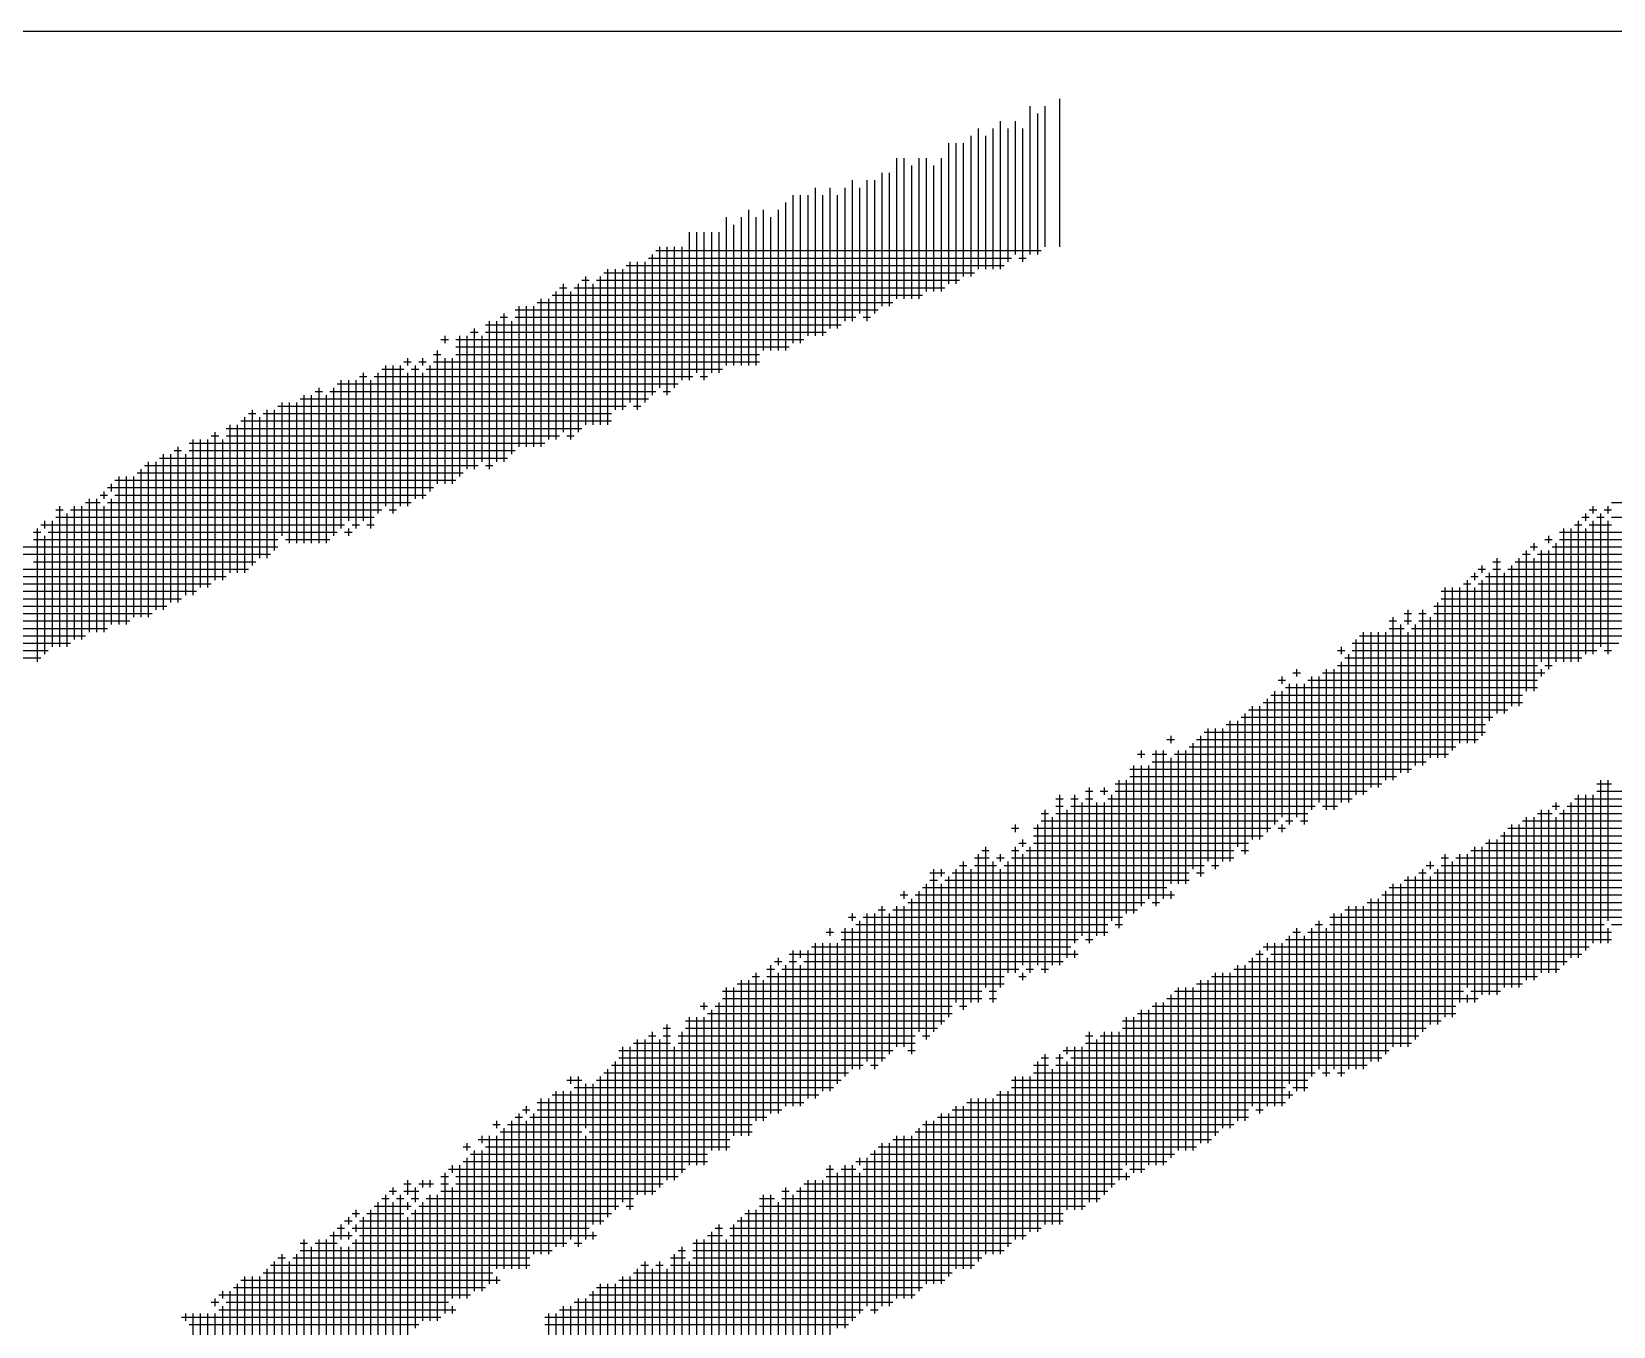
# Model space of a CAD drawing. Header units: feet. Extents: x 0 to 504600, y 0 to 356400.
# Drawn here: x 343822 to 344818, y 18384 to 19200 of the extents above; entities that cross this region are included whole.
import ezdxf
from ezdxf.enums import TextEntityAlignment as Align

# ---------------------------------------------------------------- set-up
doc = ezdxf.new("R2010")
doc.units = ezdxf.units.FT
doc.header["$LTSCALE"] = 600
doc.header["$MEASUREMENT"] = 0
for name, color, linetype in [('CX-BORD', 3, 'CONTINUOUS'), ('CX-BORD-LIN1', 4, 'CONTINUOUS'), ('CX-BORD-LIN2', 3, 'CONTINUOUS'), ('CX-BORD-TEX2', 7, 'CONTINUOUS'), ('CX-BORD-TEX3', 6, 'CONTINUOUS'), ('CX-COMM', 3, 'CONTINUOUS')]:
    doc.layers.add(name, color=color, linetype=linetype)
doc.styles.add('TB_TEXT', font='')
doc.styles.add('TB_WBTXT', font='')
doc.styles.add('TB_WMTXT', font='')
doc.styles.get('TB_TEXT').set_extended_font_data('DotumChe')
doc.styles.get('TB_WBTXT').set_extended_font_data('Dotum')
doc.styles.get('TB_WMTXT').set_extended_font_data('DotumChe')

# ---------------------------------------------------------------- blocks, each defined once
blk = doc.blocks.new('CXBLKA1')
at = {"layer": 'CX-BORD-LIN2'}
blk.add_lwpolyline([(558, 12), (270, 12)], dxfattribs=at)
at = {"layer": 'CX-BORD-LIN1', "style": 'TB_TEXT'}
for tag, p in [('TR_RCON5', (342.3033, 33)), ('TR_RCON4', (342.3033, 27)), ('TR_RCON3', (342.3033, 21)), ('TR_RCON2', (342.3033, 15)), ('TR_RCON1', (342.3033, 9))]:
    blk.add_attdef(tag, text='', height=3.5, dxfattribs=at).set_placement(p, align=Align.MIDDLE_LEFT)
for tag, height, p in [('TR_DGN5', 3.5, (451.1185, 33)), ('TR_CHK5', 3.5, (491.1185, 33)), ('TR_RDAT5', 3.5, (317.5, 33)), ('TR_APP5', 3.5, (531.1185, 33)), ('TR_RNUM5', 3, (285.1051, 32.6366)), ('TR_DGN4', 3.5, (451.1185, 27)), ('TR_CHK4', 3.5, (491.1185, 27)), ('TR_RDAT4', 3.5, (317.5, 27)), ('TR_APP4', 3.5, (531.1185, 27)), ('TR_RNUM4', 3, (285.1051, 26.6366)), ('TR_DGN3', 3.5, (451.1185, 21)), ('TR_CHK3', 3.5, (491.1185, 21)), ('TR_RDAT3', 3.5, (317.5, 21)), ('TR_APP3', 3.5, (531.1185, 21)), ('TR_RNUM3', 3, (285.1051, 20.6366)), ('TR_DGN2', 3.5, (451.1185, 15)), ('TR_CHK2', 3.5, (491.1185, 15)), ('TR_RDAT2', 3.5, (317.5, 15)), ('TR_APP2', 3.5, (531.1185, 15)), ('TR_RNUM2', 3, (285.1051, 14.6366)), ('TR_DGN1', 3.5, (451.1185, 9)), ('TR_CHK1', 3.5, (491.1185, 9)), ('TR_RDAT1', 3.5, (317.5, 9)), ('TR_APP1', 3.5, (531.1185, 9)), ('TR_RNUM1', 3, (285.1051, 8.6366))]:
    blk.add_attdef(tag, text='', height=height, dxfattribs=at).set_placement(p, align=Align.MIDDLE_CENTER)
at = {"layer": 'CX-BORD-LIN2', "style": 'TB_TEXT'}
blk.add_attdef('TD_VERSION', text='', height=3, rotation=90, dxfattribs=at).set_placement((800.5, 48.0149), align=Align.MIDDLE_CENTER)
at = {"layer": 'CX-BORD-TEX2', "style": 'TB_WMTXT'}
for tag, height, p in [('TB_CNAME', 5, (15.3448, 531.8324)), ('TB_CSCOP', 4, (16.6346, 523.8324))]:
    blk.add_attdef(tag, text='', height=height, dxfattribs=at).set_placement(p, align=Align.BOTTOM_LEFT)
at = {"layer": 'CX-BORD-TEX2', "style": 'TB_WBTXT'}
for tag, height, p in [('TB_MTITIL', 10, (398, 533.3264)), ('TB_STITL', 7, (398, 518.3264))]:
    blk.add_attdef(tag, text='', height=height, dxfattribs=at).set_placement(p, align=Align.MIDDLE_CENTER)
at = {"layer": 'CX-BORD-TEX3', "style": 'TB_TEXT'}
for tag, height, p in [('TD_LNDST', 4.5, (215, 31.5)), ('TD_DSECT', 4.5, (605.5, 31.5)), ('TD_DDIST', 4.5, (654.5, 31.5)), ('TD_DNAME_TOP', 4.5, (755, 27.957)), ('TD_CSECT', 4.5, (605.5, 22.5)), ('TD_CDIST', 4.5, (654.5, 22.5)), ('TD_DNAME_MAIN', 4.5, (755, 21.4731)), ('TD_DNAME_BOT', 3, (755, 15.2489)), ('TD_HSCAL', 4.5, (620.8841, 13.7484)), ('TD_VSCAL', 4.5, (656.8615, 13.7484)), ('TD_CCOMP', 4.5, (215, 13.5927)), ('TD_CSTEP', 4.5, (250.744, 5.125)), ('TD_FIELD', 4.5, (180, 5.125)), ('TD_DWGNO', 4.5, (755, 5.0017)), ('TD_DWGCODE', 4.5, (637, 4.7908))]:
    blk.add_attdef(tag, text='', height=height, dxfattribs=at).set_placement(p, align=Align.MIDDLE_CENTER)
for tag, height, width, p in [('TD_DCOMP', 4.5, 0.95, (215, 22.5875)), ('TD_CNAME', 5, 0.78, (65, 7.5956))]:
    blk.add_attdef(tag, text='', height=height, dxfattribs=dict(at, width=width)).set_placement(p, align=Align.MIDDLE_CENTER)

msp = doc.modelspace()

# ---------------------------------------------------------------- linework, layer by layer
at = {"layer": 'CX-COMM'}
for p, q in [((344469.44, 19157.66), (344469.44, 19064.35)), ((344450.78, 19153), (344450.78, 19059.68)), ((344455.44, 19148.33), (344455.44, 19059.68)), ((344460.11, 19153), (344460.11, 19064.35)), ((344418.12, 19139), (344418.12, 19050.35)), ((344427.45, 19139), (344427.45, 19050.35)), ((344432.12, 19143.67), (344432.12, 19050.35)), ((344436.78, 19139), (344436.78, 19055.02)), ((344441.45, 19143.67), (344441.45, 19059.68)), ((344446.11, 19139), (344446.11, 19055.02)), ((344399.46, 19129.67), (344399.46, 19041.02)), ((344404.12, 19129.67), (344404.12, 19041.02)), ((344408.79, 19129.67), (344408.79, 19045.69)), ((344413.45, 19134.33), (344413.45, 19045.69)), ((344422.78, 19134.33), (344422.78, 19050.35)), ((344366.8, 19120.34), (344366.8, 19031.69)), ((344371.46, 19120.34), (344371.46, 19031.69)), ((344376.13, 19115.67), (344376.13, 19031.69)), ((344380.79, 19120.34), (344380.79, 19031.69)), ((344385.46, 19120.34), (344385.46, 19036.36)), ((344390.12, 19115.67), (344390.12, 19036.36)), ((344394.79, 19120.34), (344394.79, 19036.36)), ((344338.8, 19106.34), (344338.8, 19017.69)), ((344348.13, 19106.34), (344348.13, 19017.69)), ((344352.8, 19106.34), (344352.8, 19022.36)), ((344357.47, 19111.01), (344357.47, 19027.03)), ((344362.13, 19111.01), (344362.13, 19027.03)), ((344301.48, 19097.01), (344301.48, 19003.7)), ((344306.14, 19097.01), (344306.14, 19003.7)), ((344310.81, 19097.01), (344310.81, 19008.36)), ((344315.48, 19101.67), (344315.48, 19008.36)), ((344320.14, 19097.01), (344320.14, 19008.36)), ((344324.81, 19101.67), (344324.81, 19013.03)), ((344329.47, 19097.01), (344329.47, 19013.03)), ((344334.14, 19101.67), (344334.14, 19017.69)), ((344343.47, 19101.67), (344343.47, 19022.36)), ((344273.48, 19087.68), (344273.48, 18989.7)), ((344282.82, 19087.68), (344282.82, 18999.03)), ((344292.15, 19087.68), (344292.15, 18999.03)), ((344296.81, 19092.34), (344296.81, 18999.03)), ((344259.49, 19083.01), (344259.49, 18989.7)), ((344264.15, 19078.35), (344264.15, 18989.7)), ((344268.82, 19083.01), (344268.82, 18989.7)), ((344278.15, 19083.01), (344278.15, 18989.7)), ((344287.48, 19083.01), (344287.48, 18999.03)), ((344236.16, 19073.68), (344236.16, 18980.37)), ((344240.83, 19073.68), (344240.83, 18985.03)), ((344245.49, 19073.68), (344245.49, 18980.37)), ((344250.16, 19073.68), (344250.16, 18985.03)), ((344254.82, 19073.68), (344254.82, 18985.03)), ((344210.5, 19057.35), (344439.11, 19057.35)), ((344212.83, 19059.68), (344212.83, 18971.04)), ((344215.16, 19062.02), (344457.78, 19062.02)), ((344217.5, 19064.35), (344217.5, 18975.7)), ((344222.16, 19064.35), (344222.16, 18971.04)), ((344226.83, 19064.35), (344226.83, 18975.7)), ((344231.49, 19064.35), (344231.49, 18980.37)), ((344443.78, 19057.35), (344448.44, 19057.35)), ((344170.84, 19045.69), (344170.84, 18952.38)), ((344180.17, 19045.69), (344180.17, 18952.38)), ((344182.51, 19048.02), (344415.79, 19048.02)), ((344184.84, 19050.35), (344184.84, 18952.38)), ((344189.5, 19050.35), (344189.5, 18961.71)), ((344194.17, 19050.35), (344194.17, 18961.71)), ((344196.5, 19052.69), (344434.45, 19052.69)), ((344198.84, 19055.02), (344198.84, 18966.37)), ((344203.5, 19055.02), (344203.5, 18961.71)), ((344208.17, 19055.02), (344208.17, 18966.37)), ((344152.18, 19036.36), (344152.18, 18943.04)), ((344154.51, 19038.69), (344159.18, 19038.69)), ((344156.84, 19041.02), (344156.84, 18947.71)), ((344161.51, 19036.36), (344161.51, 18943.04)), ((344163.84, 19038.69), (344397.12, 19038.69)), ((344166.18, 19041.02), (344166.18, 18947.71)), ((344168.51, 19043.35), (344173.17, 19043.35)), ((344175.51, 19041.02), (344175.51, 18952.38)), ((344177.84, 19043.35), (344406.45, 19043.35)), ((344128.85, 19027.03), (344128.85, 18938.38)), ((344133.52, 19027.03), (344133.52, 18938.38)), ((344138.18, 19027.03), (344138.18, 18938.38)), ((344140.52, 19029.36), (344364.46, 19029.36)), ((344142.85, 19031.69), (344142.85, 18938.38)), ((344147.51, 19031.69), (344147.51, 18943.04)), ((344149.85, 19034.02), (344383.13, 19034.02)), ((344110.19, 19017.69), (344110.19, 18924.38)), ((344114.85, 19017.69), (344114.85, 18929.05)), ((344117.19, 19020.03), (344121.85, 19020.03)), ((344119.52, 19022.36), (344119.52, 18929.05)), ((344124.19, 19017.69), (344124.19, 18933.71)), ((344126.52, 19024.69), (344355.13, 19024.69)), ((344126.52, 19020.03), (344341.14, 19020.03)), ((344345.8, 19020.03), (344350.47, 19020.03)), ((344079.86, 19006.03), (344084.53, 19006.03)), ((344082.2, 19008.36), (344082.2, 19003.7)), ((344089.19, 19006.03), (344308.48, 19006.03)), ((344091.53, 19008.36), (344091.53, 18919.72)), ((344096.19, 19008.36), (344096.19, 18924.38)), ((344098.52, 19010.7), (344103.19, 19010.7)), ((344100.86, 19013.03), (344100.86, 18924.38)), ((344105.52, 19008.36), (344105.52, 18929.05)), ((344107.86, 19015.36), (344331.8, 19015.36)), ((344107.86, 19010.7), (344322.47, 19010.7)), ((344075.2, 18996.7), (344079.86, 18996.7)), ((344077.53, 18999.03), (344077.53, 18915.05)), ((344089.19, 19001.36), (344299.15, 19001.36)), ((344089.19, 18996.7), (344280.48, 18996.7)), ((344042.54, 18987.37), (344056.53, 18987.37)), ((344044.87, 18989.7), (344044.87, 18901.05)), ((344049.54, 18989.7), (344049.54, 18896.39)), ((344054.2, 18989.7), (344054.2, 18901.05)), ((344056.53, 18992.03), (344061.2, 18992.03)), ((344058.87, 18994.37), (344058.87, 18989.7)), ((344061.2, 18987.37), (344065.87, 18987.37)), ((344063.53, 18989.7), (344063.53, 18905.72)), ((344065.87, 18992.03), (344070.53, 18992.03)), ((344068.2, 18994.37), (344068.2, 18989.7)), ((344070.53, 18987.37), (344257.16, 18987.37)), ((344072.86, 18989.7), (344072.86, 18910.39)), ((344075.2, 18992.03), (344280.48, 18992.03)), ((344082.2, 18994.37), (344082.2, 18915.05)), ((344086.86, 18994.37), (344086.86, 18915.05)), ((344014.54, 18978.04), (344229.16, 18978.04)), ((344016.88, 18980.37), (344016.88, 18887.06)), ((344021.54, 18980.37), (344021.54, 18891.72)), ((344026.21, 18980.37), (344026.21, 18887.06)), ((344028.54, 18982.7), (344033.21, 18982.7)), ((344030.87, 18985.03), (344030.87, 18891.72)), ((344035.54, 18980.37), (344035.54, 18887.06)), ((344037.87, 18982.7), (344238.49, 18982.7)), ((344040.2, 18985.03), (344040.2, 18896.39)), ((344058.87, 18985.03), (344058.87, 18901.05)), ((344068.2, 18985.03), (344068.2, 18905.72)), ((344243.16, 18982.7), (344247.82, 18982.7)), ((343979.55, 18966.37), (343979.55, 18882.39)), ((343984.22, 18966.37), (343984.22, 18877.73)), ((343988.88, 18966.37), (343988.88, 18877.73)), ((343991.22, 18968.71), (344210.5, 18968.71)), ((343993.55, 18971.04), (343993.55, 18877.73)), ((343998.21, 18971.04), (343998.21, 18877.73)), ((344000.55, 18973.37), (344005.21, 18973.37)), ((344002.88, 18975.7), (344002.88, 18877.73)), ((344007.55, 18971.04), (344007.55, 18877.73)), ((344009.88, 18973.37), (344215.16, 18973.37)), ((344012.21, 18975.7), (344012.21, 18882.39)), ((344219.83, 18973.37), (344224.5, 18973.37)), ((343956.22, 18957.04), (343956.22, 18859.06)), ((343958.56, 18959.37), (343963.22, 18959.37)), ((343960.89, 18961.71), (343960.89, 18863.73)), ((343965.56, 18957.04), (343965.56, 18868.39)), ((343967.89, 18959.37), (344187.17, 18959.37)), ((343970.22, 18961.71), (343970.22, 18868.39)), ((343974.89, 18961.71), (343974.89, 18873.06)), ((343977.22, 18964.04), (344196.5, 18964.04)), ((344201.17, 18964.04), (344205.83, 18964.04)), ((343937.56, 18947.71), (343937.56, 18854.4)), ((343944.56, 18950.04), (344168.51, 18950.04)), ((343946.89, 18952.38), (343946.89, 18859.06)), ((343951.56, 18952.38), (343951.56, 18859.06)), ((343953.89, 18954.71), (344187.17, 18954.71)), ((343911.9, 18936.05), (343916.57, 18936.05)), ((343914.23, 18938.38), (343914.23, 18840.4)), ((343921.23, 18940.71), (344145.18, 18940.71)), ((343921.23, 18936.05), (344126.52, 18936.05)), ((343923.56, 18943.04), (343923.56, 18845.07)), ((343928.23, 18943.04), (343928.23, 18849.73)), ((343932.9, 18943.04), (343932.9, 18849.73)), ((343935.23, 18945.38), (343939.89, 18945.38)), ((343942.23, 18943.04), (343942.23, 18854.4)), ((343944.56, 18945.38), (344154.51, 18945.38)), ((344159.18, 18945.38), (344163.84, 18945.38)), ((343893.24, 18926.71), (344103.19, 18926.71)), ((343895.57, 18929.05), (343895.57, 18831.07)), ((343900.24, 18929.05), (343900.24, 18835.74)), ((343902.57, 18931.38), (344121.85, 18931.38)), ((343904.9, 18933.71), (343904.9, 18835.74)), ((343909.57, 18933.71), (343909.57, 18840.4)), ((343918.9, 18933.71), (343918.9, 18845.07)), ((344107.86, 18926.71), (344112.52, 18926.71)), ((343874.58, 18917.38), (344089.19, 18917.38)), ((343876.91, 18919.72), (343876.91, 18826.4)), ((343881.57, 18919.72), (343881.57, 18826.4)), ((343886.24, 18919.72), (343886.24, 18831.07)), ((343888.57, 18922.05), (344093.86, 18922.05)), ((343890.91, 18924.38), (343890.91, 18831.07)), ((343865.24, 18908.05), (343869.91, 18908.05)), ((343867.58, 18910.39), (343867.58, 18905.72)), ((343869.91, 18912.72), (344075.2, 18912.72)), ((343872.24, 18915.05), (343872.24, 18910.39)), ((343874.58, 18908.05), (344070.53, 18908.05)), ((343837.25, 18898.72), (343841.92, 18898.72)), ((343839.58, 18901.05), (343839.58, 18812.41)), ((343844.25, 18896.39), (343844.25, 18812.41)), ((343846.58, 18898.72), (344042.54, 18898.72)), ((343848.92, 18901.05), (343848.92, 18817.07)), ((343853.58, 18901.05), (343853.58, 18817.07)), ((343855.91, 18903.39), (343865.24, 18903.39)), ((343858.25, 18905.72), (343858.25, 18821.74)), ((343862.91, 18905.72), (343862.91, 18821.74)), ((343867.58, 18901.05), (343867.58, 18821.74)), ((343869.91, 18903.39), (344061.2, 18903.39)), ((343872.24, 18905.72), (343872.24, 18826.4)), ((344047.2, 18898.72), (344051.87, 18898.72)), ((344800.7, 18896.39), (344800.7, 18891.72)), ((344803.03, 18898.72), (344807.7, 18898.72)), ((344805.36, 18901.05), (344805.36, 18896.39)), ((344810.03, 18896.39), (344810.03, 18812.41)), ((344812.36, 18898.72), (344817.03, 18898.72)), ((344814.69, 18901.05), (344814.69, 18896.39)), ((344817.03, 18903.39), (344994.32, 18903.39)), ((343825.59, 18887.06), (343825.59, 18803.08)), ((343827.92, 18889.39), (344019.21, 18889.39)), ((343830.25, 18891.72), (343830.25, 18887.06)), ((343834.92, 18891.72), (343834.92, 18812.41)), ((343837.25, 18894.06), (344037.87, 18894.06)), ((344021.54, 18887.06), (344021.54, 18882.39)), ((344023.88, 18889.39), (344028.54, 18889.39)), ((344033.21, 18889.39), (344037.87, 18889.39)), ((344786.7, 18887.06), (344786.7, 18803.08)), ((344791.37, 18887.06), (344791.37, 18803.08)), ((344793.7, 18889.39), (344798.36, 18889.39)), ((344796.03, 18891.72), (344796.03, 18803.08)), ((344798.36, 18894.06), (344803.03, 18894.06)), ((344800.7, 18887.06), (344800.7, 18807.74)), ((344803.03, 18889.39), (344817.03, 18889.39)), ((344805.36, 18891.72), (344805.36, 18807.74)), ((344807.7, 18894.06), (344812.36, 18894.06)), ((344814.69, 18891.72), (344814.69, 18807.74)), ((344817.03, 18894.06), (344966.33, 18894.06)), ((343823.25, 18884.72), (343827.92, 18884.72)), ((343823.25, 18880.06), (343977.22, 18880.06)), ((343830.25, 18882.39), (343830.25, 18807.74)), ((343832.59, 18884.72), (344014.54, 18884.72)), ((343981.88, 18880.06), (344009.88, 18880.06)), ((344019.21, 18884.72), (344023.88, 18884.72)), ((344768.04, 18877.73), (344768.04, 18873.06)), ((344775.04, 18880.06), (344779.7, 18880.06)), ((344777.37, 18882.39), (344777.37, 18877.73)), ((344782.04, 18877.73), (344782.04, 18803.08)), ((344784.37, 18884.72), (344957, 18884.72)), ((344784.37, 18880.06), (344952.33, 18880.06)), ((343771.93, 18870.73), (343972.55, 18870.73)), ((343781.26, 18875.39), (343977.22, 18875.39)), ((344744.71, 18868.39), (344744.71, 18770.42)), ((344758.71, 18868.39), (344758.71, 18775.08)), ((344761.04, 18870.73), (344765.71, 18870.73)), ((344763.37, 18873.06), (344763.37, 18784.41)), ((344765.71, 18875.39), (344770.37, 18875.39)), ((344768.04, 18868.39), (344768.04, 18784.41)), ((344770.37, 18870.73), (344938.33, 18870.73)), ((344772.7, 18873.06), (344772.7, 18803.08)), ((344777.37, 18873.06), (344777.37, 18798.41)), ((344779.7, 18875.39), (344938.33, 18875.39)), ((343739.27, 18856.73), (343944.56, 18856.73)), ((343753.27, 18861.4), (343958.56, 18861.4)), ((343823.25, 18866.06), (343963.22, 18866.06)), ((344728.38, 18856.73), (344733.05, 18856.73)), ((344730.71, 18859.06), (344730.71, 18854.4)), ((344733.05, 18861.4), (344737.71, 18861.4)), ((344735.38, 18863.73), (344735.38, 18859.06)), ((344737.71, 18856.73), (344905.67, 18856.73)), ((344740.04, 18859.06), (344740.04, 18765.75)), ((344742.38, 18866.06), (344747.04, 18866.06)), ((344742.38, 18861.4), (344747.04, 18861.4)), ((344749.38, 18859.06), (344749.38, 18770.42)), ((344751.71, 18861.4), (344919.67, 18861.4)), ((344754.04, 18863.73), (344754.04, 18775.08)), ((344756.37, 18866.06), (344933.67, 18866.06)), ((343720.61, 18847.4), (343925.9, 18847.4)), ((343729.94, 18852.07), (343935.23, 18852.07)), ((344709.72, 18847.4), (344891.68, 18847.4)), ((344712.05, 18849.73), (344712.05, 18742.42)), ((344716.72, 18849.73), (344716.72, 18747.09)), ((344721.38, 18849.73), (344721.38, 18751.75)), ((344723.72, 18852.07), (344728.38, 18852.07)), ((344726.05, 18854.4), (344726.05, 18751.75)), ((344730.71, 18849.73), (344730.71, 18751.75)), ((344733.05, 18852.07), (344901.01, 18852.07)), ((344735.38, 18854.4), (344735.38, 18756.42)), ((343706.61, 18838.07), (343907.24, 18838.07)), ((343715.95, 18842.73), (343916.57, 18842.73)), ((344705.05, 18838.07), (344873.01, 18838.07)), ((344707.39, 18840.4), (344707.39, 18742.42)), ((344709.72, 18842.73), (344887.01, 18842.73)), ((343692.62, 18828.74), (343883.91, 18828.74)), ((343706.61, 18833.4), (343897.9, 18833.4)), ((344677.06, 18828.74), (344681.72, 18828.74)), ((344679.39, 18831.07), (344679.39, 18728.43)), ((344684.06, 18826.4), (344684.06, 18733.09)), ((344686.39, 18833.4), (344691.06, 18833.4)), ((344686.39, 18828.74), (344691.06, 18828.74)), ((344688.72, 18835.74), (344688.72, 18826.4)), ((344693.39, 18826.4), (344693.39, 18737.76)), ((344695.72, 18833.4), (344700.39, 18833.4)), ((344695.72, 18828.74), (344859.02, 18828.74)), ((344698.05, 18835.74), (344698.05, 18737.76)), ((344702.72, 18831.07), (344702.72, 18742.42)), ((344705.05, 18833.4), (344873.01, 18833.4)), ((343687.95, 18819.41), (343855.91, 18819.41)), ((343697.28, 18824.07), (343869.91, 18824.07)), ((344656.06, 18817.07), (344656.06, 18719.1)), ((344658.4, 18819.41), (344840.36, 18819.41)), ((344660.73, 18821.74), (344660.73, 18719.1)), ((344665.4, 18821.74), (344665.4, 18723.76)), ((344670.06, 18821.74), (344670.06, 18723.76)), ((344674.73, 18821.74), (344674.73, 18728.43)), ((344677.06, 18824.07), (344686.39, 18824.07)), ((344688.72, 18821.74), (344688.72, 18733.09)), ((344691.06, 18824.07), (344845.02, 18824.07)), ((343664.62, 18810.07), (343832.59, 18810.07)), ((343706.61, 18814.74), (343846.58, 18814.74)), ((344644.4, 18810.07), (344649.07, 18810.07)), ((344646.73, 18812.41), (344646.73, 18807.74)), ((344651.4, 18807.74), (344651.4, 18714.43)), ((344653.73, 18814.74), (344821.69, 18814.74)), ((344653.73, 18810.07), (344807.7, 18810.07)), ((344812.36, 18810.07), (344817.03, 18810.07)), ((343650.63, 18805.41), (343827.92, 18805.41)), ((344618.74, 18798.41), (344618.74, 18793.75)), ((344637.4, 18798.41), (344637.4, 18709.76)), ((344642.07, 18798.41), (344642.07, 18709.76)), ((344644.4, 18800.74), (344770.37, 18800.74)), ((344646.73, 18803.08), (344646.73, 18714.43)), ((344649.07, 18805.41), (344798.36, 18805.41)), ((344772.7, 18798.41), (344772.7, 18793.75)), ((344775.04, 18800.74), (344779.7, 18800.74)), ((344607.08, 18791.41), (344611.74, 18791.41)), ((344609.41, 18793.75), (344609.41, 18789.08)), ((344611.74, 18786.75), (344770.37, 18786.75)), ((344614.07, 18789.08), (344614.07, 18700.43)), ((344616.41, 18796.08), (344621.07, 18796.08)), ((344618.74, 18789.08), (344618.74, 18705.1)), ((344623.4, 18789.08), (344623.4, 18700.43)), ((344625.74, 18791.41), (344770.37, 18791.41)), ((344628.07, 18793.75), (344628.07, 18709.76)), ((344632.74, 18793.75), (344632.74, 18714.43)), ((344635.07, 18796.08), (344775.04, 18796.08)), ((344597.74, 18777.42), (344761.04, 18777.42)), ((344600.08, 18779.75), (344600.08, 18695.77)), ((344602.41, 18782.08), (344761.04, 18782.08)), ((344604.74, 18784.41), (344604.74, 18700.43)), ((344609.41, 18784.41), (344609.41, 18705.1)), ((344583.75, 18768.08), (344742.38, 18768.08)), ((344586.08, 18770.42), (344586.08, 18681.77)), ((344588.41, 18772.75), (344751.71, 18772.75)), ((344590.75, 18775.08), (344590.75, 18691.1)), ((344595.41, 18775.08), (344595.41, 18691.1)), ((344560.42, 18758.75), (344737.71, 18758.75)), ((344562.75, 18761.09), (344562.75, 18677.11)), ((344567.42, 18761.09), (344567.42, 18672.44)), ((344572.08, 18761.09), (344572.08, 18677.11)), ((344574.42, 18763.42), (344737.71, 18763.42)), ((344576.75, 18765.75), (344576.75, 18677.11)), ((344581.41, 18765.75), (344581.41, 18686.44)), ((344520.76, 18747.09), (344520.76, 18742.42)), ((344530.09, 18747.09), (344530.09, 18649.11)), ((344534.76, 18747.09), (344534.76, 18653.78)), ((344537.09, 18754.09), (344541.76, 18754.09)), ((344539.42, 18756.42), (344539.42, 18751.75)), ((344544.09, 18747.09), (344544.09, 18663.11)), ((344548.76, 18747.09), (344548.76, 18663.11)), ((344551.09, 18749.42), (344719.05, 18749.42)), ((344553.42, 18751.75), (344553.42, 18672.44)), ((344555.75, 18754.09), (344733.05, 18754.09)), ((344558.09, 18756.42), (344558.09, 18667.77)), ((344516.1, 18737.76), (344516.1, 18644.45)), ((344518.43, 18744.76), (344523.09, 18744.76)), ((344520.76, 18737.76), (344520.76, 18649.11)), ((344525.43, 18737.76), (344525.43, 18653.78)), ((344527.76, 18744.76), (344537.09, 18744.76)), ((344527.76, 18740.09), (344700.39, 18740.09)), ((344539.42, 18742.42), (344539.42, 18663.11)), ((344541.76, 18744.76), (344714.38, 18744.76)), ((344506.76, 18728.43), (344506.76, 18635.11)), ((344511.43, 18728.43), (344511.43, 18644.45)), ((344513.76, 18735.43), (344691.06, 18735.43)), ((344513.76, 18730.76), (344681.72, 18730.76)), ((344810.03, 18728.43), (344810.03, 18625.78)), ((344814.69, 18728.43), (344814.69, 18639.78)), ((344469.44, 18719.1), (344469.44, 18611.79)), ((344478.77, 18719.1), (344478.77, 18625.78)), ((344485.77, 18721.43), (344490.44, 18721.43)), ((344488.1, 18723.76), (344488.1, 18625.78)), ((344495.1, 18721.43), (344499.77, 18721.43)), ((344497.43, 18723.76), (344497.43, 18719.1)), ((344502.1, 18719.1), (344502.1, 18639.78)), ((344504.43, 18726.09), (344672.39, 18726.09)), ((344504.43, 18721.43), (344663.06, 18721.43)), ((344796.03, 18719.1), (344796.03, 18616.45)), ((344800.7, 18719.1), (344800.7, 18621.12)), ((344805.36, 18719.1), (344805.36, 18625.78)), ((344807.7, 18726.09), (344817.03, 18726.09)), ((344807.7, 18721.43), (345003.65, 18721.43)), ((344457.78, 18707.43), (344462.44, 18707.43)), ((344460.11, 18709.76), (344460.11, 18607.12)), ((344467.11, 18716.76), (344471.77, 18716.76)), ((344467.11, 18712.1), (344471.77, 18712.1)), ((344467.11, 18707.43), (344625.74, 18707.43)), ((344474.11, 18709.76), (344474.11, 18616.45)), ((344476.44, 18716.76), (344481.1, 18716.76)), ((344476.44, 18712.1), (344630.4, 18712.1)), ((344483.44, 18714.43), (344483.44, 18630.45)), ((344485.77, 18716.76), (344490.44, 18716.76)), ((344492.77, 18714.43), (344492.77, 18630.45)), ((344497.43, 18714.43), (344497.43, 18630.45)), ((344499.77, 18716.76), (344653.73, 18716.76)), ((344635.07, 18712.1), (344644.4, 18712.1)), ((344770.37, 18707.43), (344779.7, 18707.43)), ((344772.7, 18709.76), (344772.7, 18607.12)), ((344777.37, 18709.76), (344777.37, 18607.12)), ((344779.7, 18712.1), (344784.37, 18712.1)), ((344782.04, 18714.43), (344782.04, 18709.76)), ((344784.37, 18707.43), (344975.66, 18707.43)), ((344786.7, 18709.76), (344786.7, 18611.79)), ((344789.03, 18712.1), (344984.99, 18712.1)), ((344791.37, 18714.43), (344791.37, 18616.45)), ((344793.7, 18716.76), (344994.32, 18716.76)), ((344439.11, 18698.1), (344443.78, 18698.1)), ((344441.45, 18700.43), (344441.45, 18695.77)), ((344453.11, 18698.1), (344602.41, 18698.1)), ((344455.44, 18700.43), (344455.44, 18611.79)), ((344457.78, 18702.77), (344607.08, 18702.77)), ((344464.77, 18705.1), (344464.77, 18611.79)), ((344607.08, 18698.1), (344611.74, 18698.1)), ((344609.41, 18700.43), (344609.41, 18695.77)), ((344611.74, 18702.77), (344616.41, 18702.77)), ((344621.07, 18702.77), (344625.74, 18702.77)), ((344751.71, 18698.1), (344957, 18698.1)), ((344754.04, 18700.43), (344754.04, 18597.79)), ((344758.71, 18700.43), (344758.71, 18597.79)), ((344761.04, 18702.77), (344966.33, 18702.77)), ((344763.37, 18705.1), (344763.37, 18602.46)), ((344768.04, 18705.1), (344768.04, 18602.46)), ((344782.04, 18705.1), (344782.04, 18607.12)), ((344443.78, 18688.77), (344448.44, 18688.77)), ((344446.11, 18691.1), (344446.11, 18686.44)), ((344453.11, 18693.43), (344597.74, 18693.43)), ((344453.11, 18688.77), (344588.41, 18688.77)), ((344737.71, 18688.77), (344919.67, 18688.77)), ((344740.04, 18691.1), (344740.04, 18593.12)), ((344744.71, 18691.1), (344744.71, 18593.12)), ((344747.04, 18693.43), (344947.66, 18693.43)), ((344749.38, 18695.77), (344749.38, 18597.79)), ((344408.79, 18677.11), (344408.79, 18583.79)), ((344415.79, 18679.44), (344425.12, 18679.44)), ((344418.12, 18681.77), (344418.12, 18588.46)), ((344420.45, 18684.1), (344425.12, 18684.1)), ((344422.78, 18686.44), (344422.78, 18597.79)), ((344427.45, 18677.11), (344427.45, 18588.46)), ((344429.78, 18679.44), (344434.45, 18679.44)), ((344432.12, 18681.77), (344432.12, 18677.11)), ((344436.78, 18677.11), (344436.78, 18607.12)), ((344439.11, 18684.1), (344443.78, 18684.1)), ((344439.11, 18679.44), (344579.08, 18679.44)), ((344441.45, 18686.44), (344441.45, 18607.12)), ((344446.11, 18681.77), (344446.11, 18611.79)), ((344448.44, 18684.1), (344579.08, 18684.1)), ((344450.78, 18686.44), (344450.78, 18607.12)), ((344583.75, 18684.1), (344588.41, 18684.1)), ((344702.72, 18677.11), (344702.72, 18672.44)), ((344709.72, 18679.44), (344714.38, 18679.44)), ((344712.05, 18681.77), (344712.05, 18579.13)), ((344716.72, 18677.11), (344716.72, 18579.13)), ((344719.05, 18679.44), (344905.67, 18679.44)), ((344721.38, 18681.77), (344721.38, 18588.46)), ((344726.05, 18681.77), (344726.05, 18597.79)), ((344728.38, 18684.1), (344919.67, 18684.1)), ((344730.71, 18686.44), (344730.71, 18588.46)), ((344735.38, 18686.44), (344735.38, 18593.12)), ((344387.79, 18670.11), (344397.12, 18670.11)), ((344390.12, 18672.44), (344390.12, 18569.8)), ((344394.79, 18672.44), (344394.79, 18667.77)), ((344399.46, 18667.77), (344399.46, 18579.13)), ((344401.79, 18670.11), (344551.09, 18670.11)), ((344404.12, 18672.44), (344404.12, 18588.46)), ((344406.45, 18674.77), (344411.12, 18674.77)), ((344413.45, 18672.44), (344413.45, 18588.46)), ((344415.79, 18674.77), (344429.78, 18674.77)), ((344432.12, 18672.44), (344432.12, 18597.79)), ((344434.45, 18674.77), (344560.42, 18674.77)), ((344555.75, 18670.11), (344560.42, 18670.11)), ((344565.08, 18674.77), (344569.75, 18674.77)), ((344688.72, 18667.77), (344688.72, 18560.47)), ((344693.39, 18667.77), (344693.39, 18565.13)), ((344695.72, 18670.11), (344700.39, 18670.11)), ((344698.05, 18672.44), (344698.05, 18569.8)), ((344700.39, 18674.77), (344705.05, 18674.77)), ((344702.72, 18667.77), (344702.72, 18574.46)), ((344705.05, 18670.11), (344887.01, 18670.11)), ((344707.39, 18672.44), (344707.39, 18574.46)), ((344709.72, 18674.77), (344891.68, 18674.77)), ((344371.46, 18658.44), (344371.46, 18653.78)), ((344380.79, 18658.44), (344380.79, 18569.8)), ((344383.13, 18660.78), (344537.09, 18660.78)), ((344385.46, 18663.11), (344385.46, 18565.13)), ((344387.79, 18665.44), (344392.46, 18665.44)), ((344394.79, 18663.11), (344394.79, 18574.46)), ((344397.12, 18665.44), (344551.09, 18665.44)), ((344539.42, 18658.44), (344539.42, 18653.78)), ((344674.73, 18658.44), (344674.73, 18555.8)), ((344677.06, 18660.78), (344873.01, 18660.78)), ((344679.39, 18663.11), (344679.39, 18560.47)), ((344684.06, 18663.11), (344684.06, 18560.47)), ((344686.39, 18665.44), (344887.01, 18665.44)), ((344357.47, 18649.11), (344357.47, 18551.13)), ((344366.8, 18649.11), (344366.8, 18560.47)), ((344369.13, 18656.11), (344373.8, 18656.11)), ((344371.46, 18649.11), (344371.46, 18560.47)), ((344373.8, 18651.44), (344523.09, 18651.44)), ((344376.13, 18653.78), (344376.13, 18555.8)), ((344378.46, 18656.11), (344541.76, 18656.11)), ((344527.76, 18651.44), (344532.43, 18651.44)), ((344651.4, 18649.11), (344651.4, 18546.47)), ((344656.06, 18649.11), (344656.06, 18546.47)), ((344660.73, 18649.11), (344660.73, 18546.47)), ((344663.06, 18651.44), (344863.68, 18651.44)), ((344665.4, 18653.78), (344665.4, 18551.13)), ((344670.06, 18653.78), (344670.06, 18551.13)), ((344672.39, 18656.11), (344873.01, 18656.11)), ((344336.47, 18642.11), (344341.14, 18642.11)), ((344338.8, 18644.45), (344338.8, 18639.78)), ((344341.14, 18637.45), (344499.77, 18637.45)), ((344343.47, 18639.78), (344343.47, 18546.47)), ((344345.8, 18642.11), (344509.1, 18642.11)), ((344348.13, 18644.45), (344348.13, 18551.13)), ((344352.8, 18644.45), (344352.8, 18546.47)), ((344355.13, 18646.78), (344359.8, 18646.78)), ((344362.13, 18644.45), (344362.13, 18555.8)), ((344364.46, 18646.78), (344518.43, 18646.78)), ((344504.43, 18637.45), (344509.1, 18637.45)), ((344630.4, 18637.45), (344635.07, 18637.45)), ((344632.74, 18639.78), (344632.74, 18546.47)), ((344639.73, 18642.11), (344831.02, 18642.11)), ((344639.73, 18637.45), (344812.36, 18637.45)), ((344642.07, 18644.45), (344642.07, 18546.47)), ((344646.73, 18644.45), (344646.73, 18541.8)), ((344649.07, 18646.78), (344840.36, 18646.78)), ((344817.03, 18637.45), (344831.02, 18637.45)), ((344322.47, 18632.78), (344327.14, 18632.78)), ((344324.81, 18635.11), (344324.81, 18630.45)), ((344331.8, 18632.78), (344499.77, 18632.78)), ((344331.8, 18628.12), (344481.1, 18628.12)), ((344334.14, 18635.11), (344334.14, 18541.8)), ((344338.8, 18635.11), (344338.8, 18546.47)), ((344485.77, 18628.12), (344490.44, 18628.12)), ((344611.74, 18628.12), (344817.03, 18628.12)), ((344614.07, 18630.45), (344614.07, 18537.14)), ((344616.41, 18632.78), (344621.07, 18632.78)), ((344618.74, 18635.11), (344618.74, 18532.47)), ((344623.4, 18630.45), (344623.4, 18532.47)), ((344625.74, 18632.78), (344817.03, 18632.78)), ((344628.07, 18635.11), (344628.07, 18541.8)), ((344637.4, 18635.11), (344637.4, 18541.8)), ((344814.69, 18635.11), (344814.69, 18625.78)), ((344299.15, 18618.79), (344481.1, 18618.79)), ((344301.48, 18621.12), (344301.48, 18523.14)), ((344306.14, 18621.12), (344306.14, 18616.45)), ((344310.81, 18621.12), (344310.81, 18527.81)), ((344313.14, 18623.45), (344476.44, 18623.45)), ((344315.48, 18625.78), (344315.48, 18527.81)), ((344320.14, 18625.78), (344320.14, 18532.47)), ((344324.81, 18625.78), (344324.81, 18532.47)), ((344329.47, 18625.78), (344329.47, 18537.14)), ((344478.77, 18621.12), (344478.77, 18616.45)), ((344593.08, 18618.79), (344597.74, 18618.79)), ((344595.41, 18621.12), (344595.41, 18518.47)), ((344597.74, 18623.45), (344803.03, 18623.45)), ((344600.08, 18625.78), (344600.08, 18621.12)), ((344602.41, 18618.79), (344798.36, 18618.79)), ((344604.74, 18625.78), (344604.74, 18523.14)), ((344609.41, 18625.78), (344609.41, 18523.14)), ((344285.15, 18609.45), (344289.81, 18609.45)), ((344287.48, 18611.79), (344287.48, 18518.47)), ((344289.81, 18614.12), (344294.48, 18614.12)), ((344292.15, 18616.45), (344292.15, 18611.79)), ((344294.48, 18609.45), (344443.78, 18609.45)), ((344296.81, 18611.79), (344296.81, 18523.14)), ((344299.15, 18614.12), (344303.81, 18614.12)), ((344306.14, 18611.79), (344306.14, 18523.14)), ((344308.48, 18614.12), (344471.77, 18614.12)), ((344448.44, 18609.45), (344453.11, 18609.45)), ((344457.78, 18609.45), (344462.44, 18609.45)), ((344579.08, 18609.45), (344784.37, 18609.45)), ((344581.41, 18611.79), (344581.41, 18513.81)), ((344586.08, 18611.79), (344586.08, 18513.81)), ((344588.41, 18614.12), (344789.03, 18614.12)), ((344590.75, 18616.45), (344590.75, 18523.14)), ((344600.08, 18616.45), (344600.08, 18523.14)), ((344259.49, 18597.79), (344259.49, 18495.15)), ((344264.15, 18597.79), (344264.15, 18504.48)), ((344266.49, 18600.12), (344434.45, 18600.12)), ((344268.82, 18602.46), (344268.82, 18504.48)), ((344273.48, 18602.46), (344273.48, 18504.48)), ((344275.82, 18604.79), (344280.48, 18604.79)), ((344278.15, 18607.12), (344278.15, 18513.81)), ((344282.82, 18602.46), (344282.82, 18513.81)), ((344285.15, 18604.79), (344434.45, 18604.79)), ((344292.15, 18607.12), (344292.15, 18518.47)), ((344443.78, 18604.79), (344448.44, 18604.79)), ((344446.11, 18607.12), (344446.11, 18602.46)), ((344544.09, 18597.79), (344544.09, 18495.15)), ((344548.76, 18597.79), (344548.76, 18495.15)), ((344553.42, 18597.79), (344553.42, 18495.15)), ((344555.75, 18600.12), (344761.04, 18600.12)), ((344558.09, 18602.46), (344558.09, 18499.81)), ((344562.75, 18602.46), (344562.75, 18499.81)), ((344565.08, 18604.79), (344770.37, 18604.79)), ((344567.42, 18607.12), (344567.42, 18504.48)), ((344572.08, 18607.12), (344572.08, 18509.14)), ((344576.75, 18607.12), (344576.75, 18509.14)), ((344245.49, 18588.46), (344245.49, 18583.79)), ((344254.82, 18588.46), (344254.82, 18495.15)), ((344257.16, 18595.46), (344420.45, 18595.46)), ((344257.16, 18590.79), (344420.45, 18590.79)), ((344425.12, 18595.46), (344429.78, 18595.46)), ((344425.12, 18590.79), (344429.78, 18590.79)), ((344530.09, 18588.46), (344530.09, 18485.82)), ((344534.76, 18588.46), (344534.76, 18485.82)), ((344537.09, 18590.79), (344733.05, 18590.79)), ((344539.42, 18593.12), (344539.42, 18490.48)), ((344541.76, 18595.46), (344723.72, 18595.46)), ((344726.05, 18593.12), (344726.05, 18588.46)), ((344728.38, 18595.46), (344747.04, 18595.46)), ((344236.16, 18579.13), (344236.16, 18485.82)), ((344240.83, 18579.13), (344240.83, 18485.82)), ((344243.16, 18586.13), (344247.82, 18586.13)), ((344245.49, 18579.13), (344245.49, 18485.82)), ((344247.82, 18581.46), (344401.79, 18581.46)), ((344250.16, 18583.79), (344250.16, 18495.15)), ((344252.49, 18586.13), (344401.79, 18586.13)), ((344406.45, 18586.13), (344411.12, 18586.13)), ((344511.43, 18579.13), (344511.43, 18485.82)), ((344516.1, 18579.13), (344516.1, 18481.15)), ((344518.43, 18581.46), (344719.05, 18581.46)), ((344520.76, 18583.79), (344520.76, 18481.15)), ((344525.43, 18583.79), (344525.43, 18485.82)), ((344527.76, 18586.13), (344719.05, 18586.13)), ((344210.5, 18567.46), (344215.16, 18567.46)), ((344212.83, 18569.8), (344212.83, 18467.15)), ((344219.83, 18572.13), (344224.5, 18572.13)), ((344219.83, 18567.46), (344224.5, 18567.46)), ((344222.16, 18574.46), (344222.16, 18476.48)), ((344229.16, 18567.46), (344378.46, 18567.46)), ((344231.49, 18569.8), (344231.49, 18481.15)), ((344233.83, 18576.79), (344397.12, 18576.79)), ((344233.83, 18572.13), (344392.46, 18572.13)), ((344383.13, 18567.46), (344387.79, 18567.46)), ((344485.77, 18567.46), (344490.44, 18567.46)), ((344488.1, 18569.8), (344488.1, 18462.49)), ((344495.1, 18567.46), (344695.72, 18567.46)), ((344497.43, 18569.8), (344497.43, 18467.15)), ((344502.1, 18569.8), (344502.1, 18471.82)), ((344506.76, 18569.8), (344506.76, 18476.48)), ((344509.1, 18576.79), (344709.72, 18576.79)), ((344509.1, 18572.13), (344700.39, 18572.13)), ((344191.84, 18558.13), (344364.46, 18558.13)), ((344194.17, 18560.47), (344194.17, 18462.49)), ((344198.84, 18560.47), (344198.84, 18457.82)), ((344201.17, 18562.8), (344224.5, 18562.8)), ((344203.5, 18565.13), (344203.5, 18467.15)), ((344208.17, 18565.13), (344208.17, 18467.15)), ((344217.5, 18565.13), (344217.5, 18471.82)), ((344226.83, 18560.47), (344226.83, 18476.48)), ((344229.16, 18562.8), (344378.46, 18562.8)), ((344373.8, 18558.13), (344378.46, 18558.13)), ((344471.77, 18558.13), (344677.06, 18558.13)), ((344474.11, 18560.47), (344474.11, 18555.8)), ((344478.77, 18560.47), (344478.77, 18457.82)), ((344483.44, 18560.47), (344483.44, 18457.82)), ((344485.77, 18562.8), (344691.06, 18562.8)), ((344492.77, 18565.13), (344492.77, 18462.49)), ((344187.17, 18548.8), (344345.8, 18548.8)), ((344189.5, 18551.13), (344189.5, 18457.82)), ((344191.84, 18553.47), (344359.8, 18553.47)), ((344350.47, 18548.8), (344355.13, 18548.8)), ((344453.11, 18548.8), (344462.44, 18548.8)), ((344455.44, 18551.13), (344455.44, 18443.83)), ((344457.78, 18553.47), (344462.44, 18553.47)), ((344460.11, 18555.8), (344460.11, 18448.49)), ((344467.11, 18553.47), (344471.77, 18553.47)), ((344467.11, 18548.8), (344663.06, 18548.8)), ((344469.44, 18555.8), (344469.44, 18448.49)), ((344474.11, 18551.13), (344474.11, 18457.82)), ((344476.44, 18553.47), (344672.39, 18553.47)), ((344159.18, 18539.47), (344168.51, 18539.47)), ((344161.51, 18541.8), (344161.51, 18537.14)), ((344166.18, 18541.8), (344166.18, 18434.49)), ((344177.84, 18539.47), (344331.8, 18539.47)), ((344180.17, 18541.8), (344180.17, 18448.49)), ((344182.51, 18544.14), (344336.47, 18544.14)), ((344184.84, 18546.47), (344184.84, 18453.16)), ((344439.11, 18539.47), (344625.74, 18539.47)), ((344441.45, 18541.8), (344441.45, 18439.16)), ((344446.11, 18541.8), (344446.11, 18439.16)), ((344450.78, 18541.8), (344450.78, 18443.83)), ((344453.11, 18544.14), (344630.4, 18544.14)), ((344464.77, 18546.47), (344464.77, 18448.49)), ((344635.07, 18544.14), (344639.73, 18544.14)), ((344644.4, 18544.14), (344649.07, 18544.14)), ((344142.85, 18527.81), (344142.85, 18429.83)), ((344147.51, 18527.81), (344147.51, 18429.83)), ((344149.85, 18530.14), (344317.81, 18530.14)), ((344152.18, 18532.47), (344152.18, 18434.49)), ((344156.84, 18532.47), (344156.84, 18434.49)), ((344161.51, 18532.47), (344161.51, 18439.16)), ((344163.84, 18534.8), (344327.14, 18534.8)), ((344170.84, 18537.14), (344170.84, 18509.14)), ((344175.51, 18537.14), (344175.51, 18448.49)), ((344413.45, 18527.81), (344413.45, 18420.5)), ((344418.12, 18527.81), (344418.12, 18425.16)), ((344422.78, 18527.81), (344422.78, 18429.83)), ((344427.45, 18527.81), (344427.45, 18429.83)), ((344429.78, 18530.14), (344616.41, 18530.14)), ((344432.12, 18532.47), (344432.12, 18429.83)), ((344436.78, 18532.47), (344436.78, 18434.49)), ((344439.11, 18534.8), (344611.74, 18534.8)), ((344614.07, 18532.47), (344614.07, 18527.81)), ((344616.41, 18534.8), (344625.74, 18534.8)), ((344128.85, 18518.47), (344128.85, 18420.5)), ((344131.18, 18520.81), (344135.85, 18520.81)), ((344133.52, 18523.14), (344133.52, 18518.47)), ((344138.18, 18518.47), (344138.18, 18429.83)), ((344140.52, 18525.47), (344308.48, 18525.47)), ((344140.52, 18520.81), (344294.48, 18520.81)), ((344394.79, 18518.47), (344394.79, 18411.17)), ((344399.46, 18518.47), (344399.46, 18415.83)), ((344401.79, 18520.81), (344588.41, 18520.81)), ((344404.12, 18523.14), (344404.12, 18420.5)), ((344408.79, 18523.14), (344408.79, 18420.5)), ((344411.12, 18525.47), (344611.74, 18525.47)), ((344593.08, 18520.81), (344597.74, 18520.81)), ((344112.52, 18511.48), (344117.19, 18511.48)), ((344114.85, 18513.81), (344114.85, 18509.14)), ((344119.52, 18509.14), (344119.52, 18420.5)), ((344121.85, 18511.48), (344275.82, 18511.48)), ((344124.19, 18513.81), (344124.19, 18420.5)), ((344126.52, 18516.14), (344131.18, 18516.14)), ((344133.52, 18513.81), (344133.52, 18420.5)), ((344135.85, 18516.14), (344285.15, 18516.14)), ((344380.79, 18509.14), (344380.79, 18406.5)), ((344383.13, 18511.48), (344579.08, 18511.48)), ((344385.46, 18513.81), (344385.46, 18411.17)), ((344390.12, 18513.81), (344390.12, 18411.17)), ((344392.46, 18516.14), (344588.41, 18516.14)), ((344096.19, 18499.81), (344096.19, 18495.15)), ((344103.19, 18502.15), (344261.82, 18502.15)), ((344105.52, 18504.48), (344105.52, 18499.81)), ((344110.19, 18504.48), (344110.19, 18411.17)), ((344114.85, 18504.48), (344114.85, 18420.5)), ((344117.19, 18506.81), (344168.51, 18506.81)), ((344170.84, 18504.48), (344170.84, 18439.16)), ((344173.17, 18506.81), (344275.82, 18506.81)), ((344357.47, 18499.81), (344357.47, 18397.17)), ((344362.13, 18499.81), (344362.13, 18397.17)), ((344364.46, 18502.15), (344565.08, 18502.15)), ((344366.8, 18504.48), (344366.8, 18401.83)), ((344371.46, 18504.48), (344371.46, 18401.83)), ((344376.13, 18504.48), (344376.13, 18401.83)), ((344378.46, 18506.81), (344569.75, 18506.81)), ((344093.86, 18497.48), (344098.52, 18497.48)), ((344093.86, 18488.15), (344247.82, 18488.15)), ((344096.19, 18490.48), (344096.19, 18401.83)), ((344098.52, 18492.81), (344247.82, 18492.81)), ((344100.86, 18495.15), (344100.86, 18406.5)), ((344105.52, 18495.15), (344105.52, 18406.5)), ((344107.86, 18497.48), (344261.82, 18497.48)), ((344341.14, 18488.15), (344537.09, 18488.15)), ((344343.47, 18490.48), (344343.47, 18485.82)), ((344348.13, 18490.48), (344348.13, 18397.17)), ((344350.47, 18492.81), (344541.76, 18492.81)), ((344352.8, 18495.15), (344352.8, 18392.5)), ((344355.13, 18497.48), (344555.75, 18497.48)), ((344079.86, 18478.82), (344084.53, 18478.82)), ((344082.2, 18481.15), (344082.2, 18392.5)), ((344084.53, 18483.48), (344233.83, 18483.48)), ((344086.86, 18485.82), (344086.86, 18481.15)), ((344089.19, 18478.82), (344229.16, 18478.82)), ((344091.53, 18485.82), (344091.53, 18401.83)), ((344322.47, 18483.48), (344327.14, 18483.48)), ((344322.47, 18478.82), (344513.76, 18478.82)), ((344324.81, 18485.82), (344324.81, 18378.51)), ((344329.47, 18481.15), (344329.47, 18383.17)), ((344331.8, 18483.48), (344341.14, 18483.48)), ((344334.14, 18485.82), (344334.14, 18383.17)), ((344338.8, 18485.82), (344338.8, 18387.84)), ((344343.47, 18481.15), (344343.47, 18392.5)), ((344345.8, 18483.48), (344509.1, 18483.48)), ((344511.43, 18481.15), (344511.43, 18476.48)), ((344513.76, 18483.48), (344523.09, 18483.48)), ((344047.2, 18469.49), (344051.87, 18469.49)), ((344049.54, 18471.82), (344049.54, 18467.15)), ((344056.53, 18474.15), (344061.2, 18474.15)), ((344056.53, 18469.49), (344065.87, 18469.49)), ((344058.87, 18476.48), (344058.87, 18467.15)), ((344063.53, 18471.82), (344063.53, 18462.49)), ((344065.87, 18474.15), (344075.2, 18474.15)), ((344068.2, 18476.48), (344068.2, 18471.82)), ((344072.86, 18476.48), (344072.86, 18471.82)), ((344079.86, 18474.15), (344084.53, 18474.15)), ((344079.86, 18469.49), (344215.16, 18469.49)), ((344086.86, 18471.82), (344086.86, 18401.83)), ((344089.19, 18474.15), (344219.83, 18474.15)), ((344294.48, 18469.49), (344299.15, 18469.49)), ((344296.81, 18471.82), (344296.81, 18364.51)), ((344303.81, 18469.49), (344499.77, 18469.49)), ((344306.14, 18471.82), (344306.14, 18369.18)), ((344308.48, 18474.15), (344504.43, 18474.15)), ((344310.81, 18476.48), (344310.81, 18373.84)), ((344315.48, 18476.48), (344315.48, 18373.84)), ((344320.14, 18476.48), (344320.14, 18378.51)), ((344037.87, 18460.15), (344061.2, 18460.15)), ((344040.2, 18462.49), (344040.2, 18364.51)), ((344042.54, 18464.82), (344047.2, 18464.82)), ((344044.87, 18467.15), (344044.87, 18364.51)), ((344049.54, 18462.49), (344049.54, 18369.18)), ((344051.87, 18464.82), (344056.53, 18464.82)), ((344054.2, 18467.15), (344054.2, 18369.18)), ((344058.87, 18462.49), (344058.87, 18457.82)), ((344061.2, 18464.82), (344065.87, 18464.82)), ((344065.87, 18460.15), (344191.84, 18460.15)), ((344068.2, 18462.49), (344068.2, 18387.84)), ((344070.53, 18464.82), (344201.17, 18464.82)), ((344072.86, 18467.15), (344072.86, 18387.84)), ((344077.53, 18467.15), (344077.53, 18387.84)), ((344196.5, 18460.15), (344201.17, 18460.15)), ((344280.48, 18464.82), (344289.81, 18464.82)), ((344280.48, 18460.15), (344485.77, 18460.15)), ((344282.82, 18467.15), (344282.82, 18359.84)), ((344287.48, 18467.15), (344287.48, 18359.84)), ((344292.15, 18462.49), (344292.15, 18364.51)), ((344294.48, 18464.82), (344495.1, 18464.82)), ((344301.48, 18467.15), (344301.48, 18364.51)), ((344016.88, 18448.49), (344016.88, 18439.16)), ((344019.21, 18450.82), (344023.88, 18450.82)), ((344021.54, 18453.16), (344021.54, 18448.49)), ((344023.88, 18455.49), (344028.54, 18455.49)), ((344026.21, 18457.82), (344026.21, 18453.16)), ((344026.21, 18448.49), (344026.21, 18443.83)), ((344028.54, 18450.82), (344182.51, 18450.82)), ((344030.87, 18453.16), (344030.87, 18359.84)), ((344033.21, 18455.49), (344056.53, 18455.49)), ((344035.54, 18457.82), (344035.54, 18359.84)), ((344058.87, 18453.16), (344058.87, 18373.84)), ((344061.2, 18455.49), (344187.17, 18455.49)), ((344063.53, 18457.82), (344063.53, 18383.17)), ((344254.82, 18448.49), (344254.82, 18345.85)), ((344264.15, 18448.49), (344264.15, 18350.51)), ((344266.49, 18450.82), (344471.77, 18450.82)), ((344268.82, 18453.16), (344268.82, 18350.51)), ((344271.15, 18455.49), (344471.77, 18455.49)), ((344273.48, 18457.82), (344273.48, 18355.18)), ((344278.15, 18457.82), (344278.15, 18355.18)), ((343993.55, 18439.16), (343993.55, 18341.18)), ((344002.88, 18439.16), (344002.88, 18341.18)), ((344007.55, 18439.16), (344007.55, 18345.85)), ((344009.88, 18441.49), (344023.88, 18441.49)), ((344012.21, 18443.83), (344012.21, 18345.85)), ((344014.54, 18446.16), (344019.21, 18446.16)), ((344021.54, 18443.83), (344021.54, 18439.16)), ((344023.88, 18446.16), (344173.17, 18446.16)), ((344026.21, 18439.16), (344026.21, 18355.18)), ((344028.54, 18441.49), (344177.84, 18441.49)), ((344175.51, 18443.83), (344175.51, 18439.16)), ((344240.83, 18439.16), (344240.83, 18345.85)), ((344245.49, 18439.16), (344245.49, 18341.18)), ((344247.82, 18441.49), (344257.16, 18441.49)), ((344250.16, 18443.83), (344250.16, 18345.85)), ((344252.49, 18446.16), (344257.16, 18446.16)), ((344259.49, 18439.16), (344259.49, 18345.85)), ((344261.82, 18446.16), (344457.78, 18446.16)), ((344261.82, 18441.49), (344448.44, 18441.49)), ((343979.55, 18429.83), (343979.55, 18331.85)), ((343988.88, 18429.83), (343988.88, 18331.85)), ((343991.22, 18436.83), (343995.88, 18436.83)), ((343991.22, 18432.16), (344149.85, 18432.16)), ((343998.21, 18434.49), (343998.21, 18341.18)), ((344000.55, 18436.83), (344014.54, 18436.83)), ((344016.88, 18434.49), (344016.88, 18355.18)), ((344021.54, 18434.49), (344021.54, 18350.51)), ((344023.88, 18436.83), (344159.18, 18436.83)), ((344163.84, 18436.83), (344168.51, 18436.83)), ((344226.83, 18429.83), (344226.83, 18327.19)), ((344229.16, 18432.16), (344233.83, 18432.16)), ((344231.49, 18434.49), (344231.49, 18331.85)), ((344238.49, 18436.83), (344439.11, 18436.83)), ((344238.49, 18432.16), (344434.45, 18432.16)), ((343967.89, 18418.16), (344112.52, 18418.16)), ((343970.22, 18420.5), (343970.22, 18327.19)), ((343972.55, 18422.83), (344135.85, 18422.83)), ((343974.89, 18425.16), (343974.89, 18336.52)), ((343977.22, 18427.5), (343981.88, 18427.5)), ((343984.22, 18425.16), (343984.22, 18341.18)), ((343986.55, 18427.5), (344135.85, 18427.5)), ((344201.17, 18418.16), (344401.79, 18418.16)), ((344203.5, 18420.5), (344203.5, 18322.52)), ((344205.83, 18422.83), (344210.5, 18422.83)), ((344208.17, 18425.16), (344208.17, 18322.52)), ((344212.83, 18420.5), (344212.83, 18327.19)), ((344215.16, 18422.83), (344219.83, 18422.83)), ((344217.5, 18425.16), (344217.5, 18322.52)), ((344222.16, 18420.5), (344222.16, 18322.52)), ((344224.5, 18427.5), (344233.83, 18427.5)), ((344224.5, 18422.83), (344415.79, 18422.83)), ((344236.16, 18425.16), (344236.16, 18341.18)), ((344238.49, 18427.5), (344420.45, 18427.5)), ((343949.23, 18408.83), (344107.86, 18408.83)), ((343951.56, 18411.17), (343951.56, 18313.19)), ((343953.89, 18413.5), (344117.19, 18413.5)), ((343956.22, 18415.83), (343956.22, 18313.19)), ((343960.89, 18415.83), (343960.89, 18313.19)), ((343965.56, 18415.83), (343965.56, 18317.85)), ((344114.85, 18415.83), (344114.85, 18411.17)), ((344177.84, 18408.83), (344383.13, 18408.83)), ((344180.17, 18411.17), (344180.17, 18299.19)), ((344184.84, 18411.17), (344184.84, 18303.86)), ((344189.5, 18411.17), (344189.5, 18303.86)), ((344191.84, 18413.5), (344397.12, 18413.5)), ((344194.17, 18415.83), (344194.17, 18308.52)), ((344198.84, 18415.83), (344198.84, 18317.85)), ((343935.23, 18399.5), (343939.89, 18399.5)), ((343937.56, 18401.83), (343937.56, 18397.17)), ((343939.89, 18404.17), (344098.52, 18404.17)), ((343942.23, 18406.5), (343942.23, 18401.83)), ((343944.56, 18399.5), (344084.53, 18399.5)), ((343946.89, 18406.5), (343946.89, 18308.52)), ((344163.84, 18399.5), (344364.46, 18399.5)), ((344166.18, 18401.83), (344166.18, 18289.86)), ((344170.84, 18401.83), (344170.84, 18294.53)), ((344173.17, 18404.17), (344378.46, 18404.17)), ((344175.51, 18406.5), (344175.51, 18299.19)), ((343916.57, 18390.17), (344079.86, 18390.17)), ((343918.9, 18392.5), (343918.9, 18387.84)), ((343923.56, 18392.5), (343923.56, 18289.86)), ((343928.23, 18392.5), (343928.23, 18364.51)), ((343932.9, 18392.5), (343932.9, 18299.19)), ((343937.56, 18392.5), (343937.56, 18303.86)), ((343939.89, 18394.84), (344089.19, 18394.84)), ((343942.23, 18397.17), (343942.23, 18308.52)), ((344086.86, 18397.17), (344086.86, 18392.5)), ((344145.18, 18390.17), (344341.14, 18390.17)), ((344147.51, 18392.5), (344147.51, 18285.19)), ((344152.18, 18392.5), (344152.18, 18285.19)), ((344154.51, 18394.84), (344345.8, 18394.84)), ((344156.84, 18397.17), (344156.84, 18289.86)), ((344161.51, 18397.17), (344161.51, 18289.86)), ((344350.47, 18394.84), (344355.13, 18394.84)), ((343921.23, 18385.51), (344065.87, 18385.51)), ((344145.18, 18385.51), (344336.47, 18385.51))]:
    msp.add_line(p, q, dxfattribs=at)

# ---------------------------------------------------------------- block references
at = {"layer": 'CX-BORD', "xscale": 600, "yscale": 600, "zscale": 600}
msp.add_blockref('CXBLKA1', (15000, 12000), dxfattribs=at)

doc.saveas('drawing.dxf')
